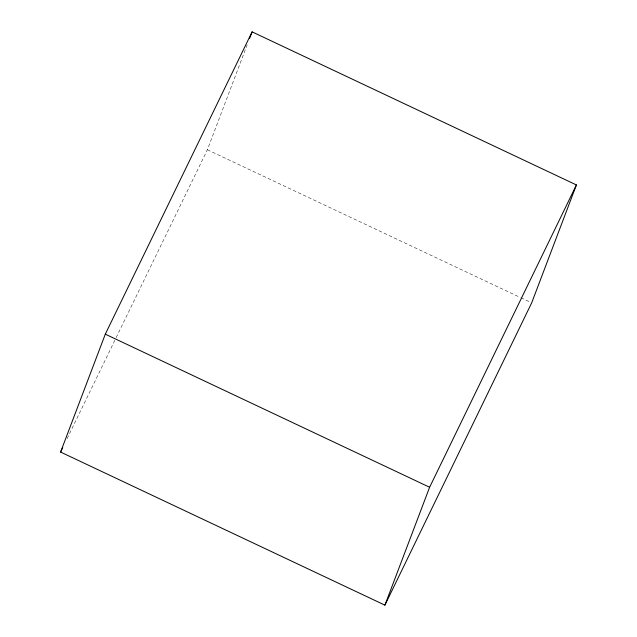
<?xml version="1.0" encoding="UTF-8"?>
<svg xmlns="http://www.w3.org/2000/svg" width="637" height="637" viewBox="0 0 637 637"><rect width="100%" height="100%" fill="white"/><g stroke="black" fill="none" stroke-linecap="round" stroke-linejoin="round"><path stroke-width="0.48" stroke-dasharray="3.19 2.39" d="M116.173 337.57L207.383 149.743L247.172 44.845M67.1 438.638L115.743 338.47M207.383 149.743L520.015 297.328M520.915 297.75L529.896 301.994"/><path stroke-width="0.96" d="M60.587 452.055L105.304 334.162L252.101 31.85L576.413 184.945L531.696 302.838L384.899 605.15L60.587 452.055L62.76 447.588M249.632 38.347L252.101 31.85M384.899 605.15L429.617 487.257L576.413 184.945M105.304 334.162L429.617 487.257"/></g></svg>
